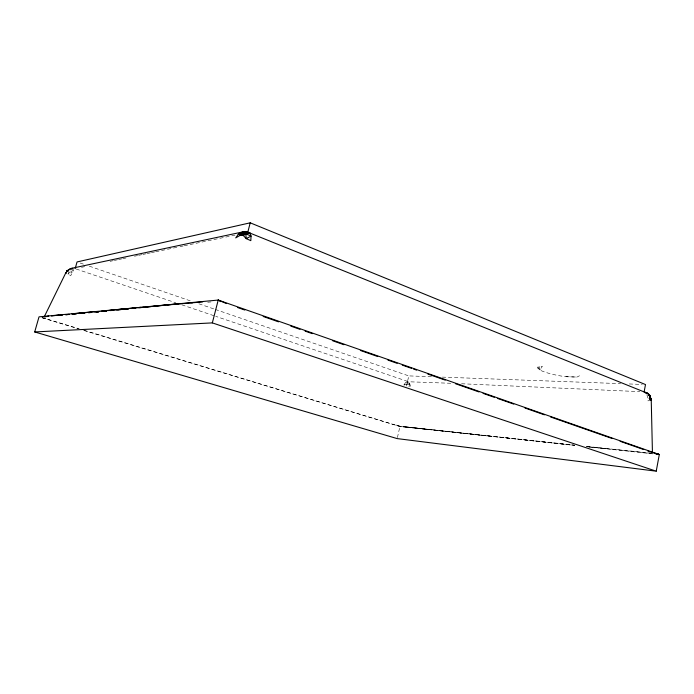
<?xml version="1.0" encoding="UTF-8"?>
<svg xmlns="http://www.w3.org/2000/svg" width="694" height="694" viewBox="0 0 694 694"><rect width="100%" height="100%" fill="white"/><g stroke="black" fill="none" stroke-linecap="round" stroke-linejoin="round"><path stroke-width="0.52" stroke-dasharray="3.47 2.6" d="M406.528 386.09L406.823 384.077L408.436 382.03L409.555 383.183L411.091 388.189M68.706 269.94L67.986 274.139L70.779 275.579L73.72 269.732L70.823 271.033L67.986 274.139L72.15 272.23L70.823 271.033M409.2 386.636L409.555 383.183L407.552 381.37L215.704 316.317M431.477 376.721L408.783 375.896L407.552 381.37L405.66 382.377L403.943 384.997L405.574 385.448L406.823 384.077L409.599 384.589L410.475 386.35M397.419 437.593L399.918 426.472L415.454 428.155M537.928 367.065L540.114 370.128L542.361 366.25L537.928 367.065L537.468 367.889L540.114 370.128A21.419 3.748 11 0 0 565.879 376.712L577 377.059L579.525 375.766M403.943 384.997L406.823 384.077L408.462 386.766M651.119 400.186L647.979 400.863L647.736 396.959L646.695 394.522M81.502 267.32L84.677 266.661M110.094 261.326L113.269 260.658M114.328 260.441L117.503 259.773M118.561 259.547L121.736 258.888M122.795 258.662L125.97 257.995M134.445 256.216L137.62 255.557M138.679 255.331L141.854 254.663M142.912 254.446L146.096 253.778M147.154 253.553L150.329 252.894M151.387 252.668L154.562 252M155.621 251.783L178.913 246.891M179.972 246.674L183.147 246.006M184.214 245.78L235.032 235.127M190.529 303.798L192.68 303.608M207.758 302.228L210.985 301.933M70.71 269.862L72.723 269.775M652.213 453.191L586.543 446.624M565.879 376.712L577 377.059M442.286 377.12L620.636 383.643M629.284 383.964L642.254 384.441M83.61 330.387L399.918 426.472L574.753 445.088M450.762 383.279L406.866 381.709L409.599 384.589M461.562 383.756L639.799 391.65M574.701 445.331L403.457 426.61L431.685 429.907M586.604 446.363L651.128 453.39M84.39 330.37L399.918 426.472L574.597 445.375L403.457 426.61L488.142 436.023M652.95 453.859L586.43 446.658L605.775 448.749M409.555 383.183L405.66 382.377L406.823 384.077M396.022 425.075L401.141 426.255M41.996 317.583L79.211 328.8M42.065 317.687L49.187 319.674M42.126 317.783L78.431 328.809M76.175 269.003L175.686 302.749M181.845 304.831L214.672 315.97M80.114 263.009L84.208 264.414M89.326 266.166L190.694 300.988M198.883 303.798L214.246 309.073M215.27 309.429L408.783 375.896M398.529 425.708L399.918 426.472M539.585 366.501L540.114 370.128"/><path stroke-width="1.04" d="M70.606 268.543L70.97 269.09L72.835 268.326L70.606 268.543L66.789 271.215L70.606 268.543L242.987 231.874L247.272 231.987L249.953 233.132L251.063 236.081L250.812 240.653L246.214 238.632L243.377 235.561L240.471 235.162L238.649 233.826L235.717 237.895L240.471 235.162L249.953 233.132L242.987 231.874L238.649 233.826L242.987 231.874L249.953 233.132M656.229 471.183L659.3 454.544L218.228 300.06L39.02 316.837L34.7 331.949L397.185 438.599L656.229 471.183L212.329 322.892L34.7 331.949M645.611 393.082L644.127 391.841L645.498 384.554L250.213 222.817L77.043 261.95L75.152 268.656M250.213 222.817L247.741 232.464L238.207 234.459M212.329 322.892L218.228 300.06L226.47 303.564M240.471 235.162L241.061 233.123L245.815 233.765L251.063 236.081L246.214 238.632L245.685 232.247L247.272 231.987L648.014 393.481L649.792 395.372L651.232 399.657L652.447 452.8M66.824 270.851L66.156 273.072L66.824 270.851L68.706 269.94M44.06 317.175L65.921 272.603M243.377 235.561L245.815 233.765L242.987 231.874M45.006 316.924L48.762 315.926M51.564 316.065L59.059 314.963M59.042 315.466L62.252 315.102M65.453 314.738L68.663 314.365M71.872 314L83.644 312.656M59.936 315.44L62.052 315.215M66.286 314.746L69.461 314.399M72.636 314.052L76.869 313.593M78.986 313.358L95.911 311.511M74.189 314.061L76.34 313.835M80.643 313.384L83.87 313.055M94.636 311.944L98.938 311.493M101.09 311.268L125.84 308.709M81.727 313.332L83.887 313.115M95.72 311.91L98.956 311.58M102.183 311.25L106.486 310.808M108.637 310.591L112.94 310.149M116.176 309.819L140.925 307.295M82.681 313.324L84.824 313.115L82.664 313.358M89.11 312.69L91.261 312.474M103.059 311.294L106.277 310.973L104.109 311.242M110.563 310.548L113.781 310.227L110.546 310.6M117 309.906L121.294 309.481M124.512 309.16L128.798 308.735M130.949 308.518L135.235 308.093M138.453 307.772L178.141 303.816M118.049 309.862L121.268 309.541M124.478 309.22L128.772 308.795M131.99 308.483L135.2 308.162M139.494 307.737L143.779 307.312M145.931 307.104L151.292 306.575M153.435 306.358L165.224 305.195M167.375 304.978L202.657 301.899M656.238 454.11L659.3 454.544L651.744 452.306M656.264 453.963L659.3 454.544L654.407 453.295M237.617 307.537L244.774 310.036M263.182 316.473L278.52 321.843M290.795 326.128L299.999 329.346M305.117 331.142L312.274 333.641M332.73 340.797L343.981 344.727M360.342 350.453L377.727 356.534M387.955 360.108L397.159 363.326M402.277 365.113L411.481 368.332M413.529 369.052L416.591 370.128M427.842 374.057L445.227 380.139M455.455 383.713L478.981 391.937M483.067 393.368L494.319 397.306M497.39 398.382L513.751 404.099M525.002 408.037L544.434 414.83M550.576 416.973L611.935 438.435M620.115 441.297L643.642 449.521M647.736 450.953L650.799 452.028M644.127 391.841L648.014 393.481L649.792 395.372L651.119 400.186L649.09 398.252M218.228 300.06L220.796 301.621M646.4 392.7L648.526 394.053L651.232 399.657L649.662 399.18L650.191 397.202L648.014 393.481M648.109 394.895L649.862 396.074L651.119 400.186L649.792 395.372M91.408 312.274L88.181 312.612L91.417 312.343M98.765 311.727L96.622 311.936L98.748 311.771"/></g></svg>
